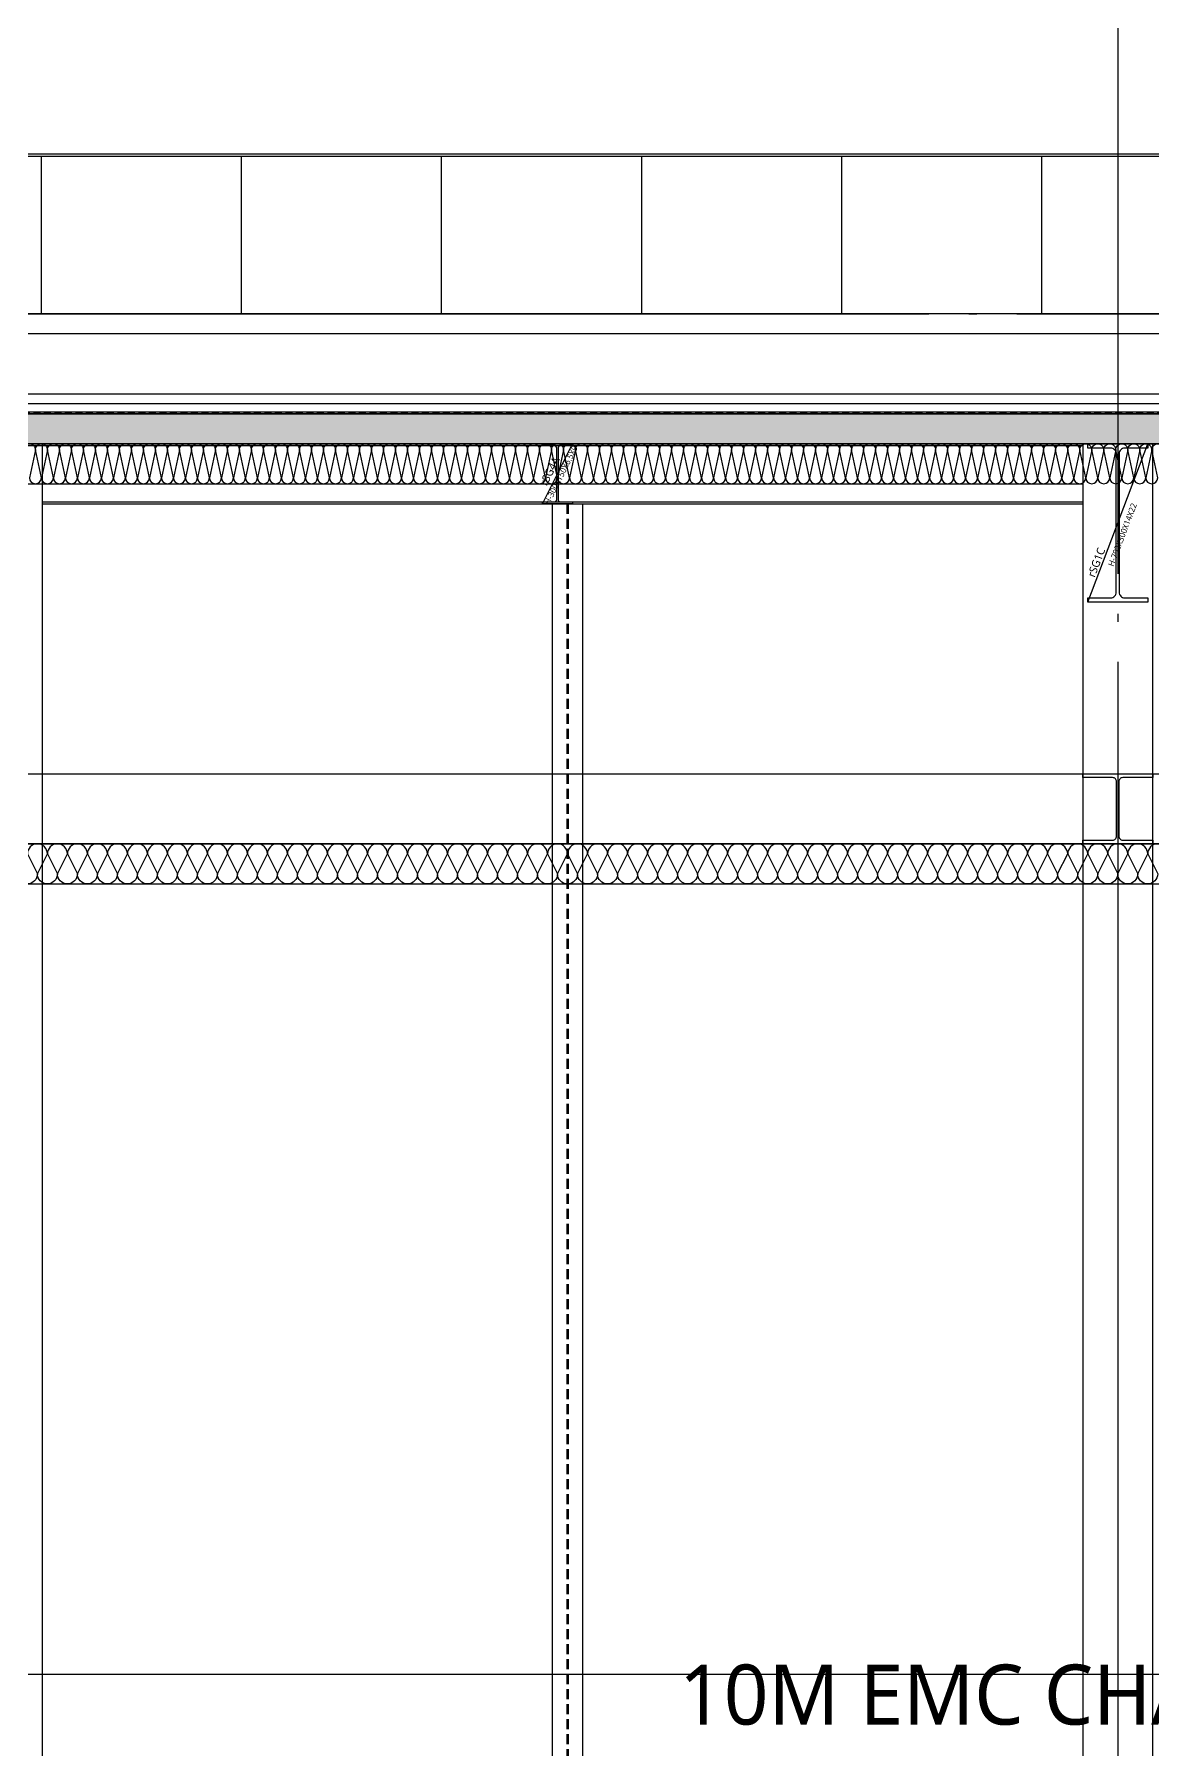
# Model space of a CAD drawing. Header units: millimetres. Extents: x 0 to 672800, y 0 to 118800.
# Drawn here: x 96835 to 102425, y 77117 to 85692 of the extents above; entities that cross this region are included whole.
import ezdxf
from ezdxf.enums import TextEntityAlignment as Align

# ---------------------------------------------------------------- set-up
doc = ezdxf.new("R2010")
doc.units = ezdxf.units.MM
doc.header["$LTSCALE"] = 200
doc.linetypes.add('CEN-GAUN', pattern=[32.2, 30, -1, 0.2, -1])
doc.linetypes.add('HIDDEN', pattern=[0.375, 0.25, -0.125])
doc.layers.get('DEFPOINTS').update_dxf_attribs({"color": 137})
for name, color, linetype in [('0-S-col', 4, 'Continuous'), ('01단열재', 252, 'Continuous'), ('09GIRDER', 2, 'Continuous'), ('0EMC Chamber', 251, 'Continuous'), ('3', 3, 'Continuous'), ('6방수', 6, 'HIDDEN'), ('8ELE', 8, 'Continuous'), ('A-CON', 2, 'Continuous'), ('CEN', 1, 'CEN-GAUN'), ('ELE-252', 252, 'Continuous'), ('ELE-STL', 252, 'Continuous'), ('HAT-253', 253, 'Continuous'), ('HAT-254', 254, 'Continuous'), ('HAT-INS', 252, 'Continuous'), ('X-ER', 15, 'ER-X')]:
    doc.layers.add(name, color=color, linetype=linetype)
doc.layers.add('TXT-1', color=137, linetype='Continuous', plot=False)
doc.styles.get("Standard").update_dxf_attribs({"font": 'arial.ttf'})
doc.styles.add('스타일1', font='malgun.ttf')
doc.linetypes.add('ER-X', pattern='A,10,-0.8,["X",Standard,S=0.6,R=0,X=-0.15,Y=-0.3],-0.8', length=11.6)

# ---------------------------------------------------------------- blocks, each defined once
blk = doc.blocks.new('*U286')
at = {"layer": 'HAT-INS'}
for points in [[(-4555.1, 0, -0.414214), (-4570.1, 15), (-4555.1, 85, 1), (-4585.1, 85), (-4570.1, 15, -0.414214), (-4585.1, 0, 0.414214)], [(-4525.1, 0, -0.414214), (-4540.1, 15), (-4525.1, 85, 1), (-4555.1, 85), (-4540.1, 15, -0.414214), (-4555.1, 0, 0.414214)], [(-4495.1, 0, -0.414214), (-4510.1, 15), (-4495.1, 85, 1), (-4525.1, 85), (-4510.1, 15, -0.414214), (-4525.1, 0, 0.414214)], [(-4465.1, 0, -0.414214), (-4480.1, 15), (-4465.1, 85, 1), (-4495.1, 85), (-4480.1, 15, -0.414214), (-4495.1, 0, 0.414214)], [(-4435.1, 0, -0.414214), (-4450.1, 15), (-4435.1, 85, 1), (-4465.1, 85), (-4450.1, 15, -0.414214), (-4465.1, 0, 0.414214)], [(-4405.1, 0, -0.414214), (-4420.1, 15), (-4405.1, 85, 1), (-4435.1, 85), (-4420.1, 15, -0.414214), (-4435.1, 0, 0.414214)], [(-4375.1, 0, -0.414214), (-4390.1, 15), (-4375.1, 85, 1), (-4405.1, 85), (-4390.1, 15, -0.414214), (-4405.1, 0, 0.414214)], [(-4345.1, 0, -0.414214), (-4360.1, 15), (-4345.1, 85, 1), (-4375.1, 85), (-4360.1, 15, -0.414214), (-4375.1, 0, 0.414214)], [(-4315.1, 0, -0.414214), (-4330.1, 15), (-4315.1, 85, 1), (-4345.1, 85), (-4330.1, 15, -0.414214), (-4345.1, 0, 0.414214)], [(-4285.1, 0, -0.414214), (-4300.1, 15), (-4285.1, 85, 1), (-4315.1, 85), (-4300.1, 15, -0.414214), (-4315.1, 0, 0.414214)], [(-4255.1, 0, -0.414214), (-4270.1, 15), (-4255.1, 85, 1), (-4285.1, 85), (-4270.1, 15, -0.414214), (-4285.1, 0, 0.414214)], [(-4225.1, 0, -0.414214), (-4240.1, 15), (-4225.1, 85, 1), (-4255.1, 85), (-4240.1, 15, -0.414214), (-4255.1, 0, 0.414214)], [(-4195.1, 0, -0.414214), (-4210.1, 15), (-4195.1, 85, 1), (-4225.1, 85), (-4210.1, 15, -0.414214), (-4225.1, 0, 0.414214)], [(-4165.1, 0, -0.414214), (-4180.1, 15), (-4165.1, 85, 1), (-4195.1, 85), (-4180.1, 15, -0.414214), (-4195.1, 0, 0.414214)], [(-4135.1, 0, -0.414214), (-4150.1, 15), (-4135.1, 85, 1), (-4165.1, 85), (-4150.1, 15, -0.414214), (-4165.1, 0, 0.414214)], [(-4105.1, 0, -0.414214), (-4120.1, 15), (-4105.1, 85, 1), (-4135.1, 85), (-4120.1, 15, -0.414214), (-4135.1, 0, 0.414214)], [(-4075.1, 0, -0.414214), (-4090.1, 15), (-4075.1, 85, 1), (-4105.1, 85), (-4090.1, 15, -0.414214), (-4105.1, 0, 0.414214)], [(-4045.1, 0, -0.414214), (-4060.1, 15), (-4045.1, 85, 1), (-4075.1, 85), (-4060.1, 15, -0.414214), (-4075.1, 0, 0.414214)], [(-4015.1, 0, -0.414214), (-4030.1, 15), (-4015.1, 85, 1), (-4045.1, 85), (-4030.1, 15, -0.414214), (-4045.1, 0, 0.414214)], [(-3985.1, 0, -0.414214), (-4000.1, 15), (-3985.1, 85, 1), (-4015.1, 85), (-4000.1, 15, -0.414214), (-4015.1, 0, 0.414214)], [(-3955.1, 0, -0.414214), (-3970.1, 15), (-3955.1, 85, 1), (-3985.1, 85), (-3970.1, 15, -0.414214), (-3985.1, 0, 0.414214)], [(-3925.1, 0, -0.414214), (-3940.1, 15), (-3925.1, 85, 1), (-3955.1, 85), (-3940.1, 15, -0.414214), (-3955.1, 0, 0.414214)], [(-3895.1, 0, -0.414214), (-3910.1, 15), (-3895.1, 85, 1), (-3925.1, 85), (-3910.1, 15, -0.414214), (-3925.1, 0, 0.414214)], [(-3865.1, 0, -0.414214), (-3880.1, 15), (-3865.1, 85, 1), (-3895.1, 85), (-3880.1, 15, -0.414214), (-3895.1, 0, 0.414214)], [(-3835.1, 0, -0.414214), (-3850.1, 15), (-3835.1, 85, 1), (-3865.1, 85), (-3850.1, 15, -0.414214), (-3865.1, 0, 0.414214)], [(-3805.1, 0, -0.414214), (-3820.1, 15), (-3805.1, 85, 1), (-3835.1, 85), (-3820.1, 15, -0.414214), (-3835.1, 0, 0.414214)], [(-3775.1, 0, -0.414214), (-3790.1, 15), (-3775.1, 85, 1), (-3805.1, 85), (-3790.1, 15, -0.414214), (-3805.1, 0, 0.414214)], [(-3745.1, 0, -0.414214), (-3760.1, 15), (-3745.1, 85, 1), (-3775.1, 85), (-3760.1, 15, -0.414214), (-3775.1, 0, 0.414214)], [(-3715.1, 0, -0.414214), (-3730.1, 15), (-3715.1, 85, 1), (-3745.1, 85), (-3730.1, 15, -0.414214), (-3745.1, 0, 0.414214)], [(-3685.1, 0, -0.414214), (-3700.1, 15), (-3685.1, 85, 1), (-3715.1, 85), (-3700.1, 15, -0.414214), (-3715.1, 0, 0.414214)], [(-3655.1, 0, -0.414214), (-3670.1, 15), (-3655.1, 85, 1), (-3685.1, 85), (-3670.1, 15, -0.414214), (-3685.1, 0, 0.414214)], [(-3625.1, 0, -0.414214), (-3640.1, 15), (-3625.1, 85, 1), (-3655.1, 85), (-3640.1, 15, -0.414214), (-3655.1, 0, 0.414214)], [(-3595.1, 0, -0.414214), (-3610.1, 15), (-3595.1, 85, 1), (-3625.1, 85), (-3610.1, 15, -0.414214), (-3625.1, 0, 0.414214)], [(-3565.1, 0, -0.414214), (-3580.1, 15), (-3565.1, 85, 1), (-3595.1, 85), (-3580.1, 15, -0.414214), (-3595.1, 0, 0.414214)], [(-3535.1, 0, -0.414214), (-3550.1, 15), (-3535.1, 85, 1), (-3565.1, 85), (-3550.1, 15, -0.414214), (-3565.1, 0, 0.414214)], [(-3505.1, 0, -0.414214), (-3520.1, 15), (-3505.1, 85, 1), (-3535.1, 85), (-3520.1, 15, -0.414214), (-3535.1, 0, 0.414214)], [(-3475.1, 0, -0.414214), (-3490.1, 15), (-3475.1, 85, 1), (-3505.1, 85), (-3490.1, 15, -0.414214), (-3505.1, 0, 0.414214)], [(-3445.1, 0, -0.414214), (-3460.1, 15), (-3445.1, 85, 1), (-3475.1, 85), (-3460.1, 15, -0.414214), (-3475.1, 0, 0.414214)], [(-3415.1, 0, -0.414214), (-3430.1, 15), (-3415.1, 85, 1), (-3445.1, 85), (-3430.1, 15, -0.414214), (-3445.1, 0, 0.414214)], [(-3385.1, 0, -0.414214), (-3400.1, 15), (-3385.1, 85, 1), (-3415.1, 85), (-3400.1, 15, -0.414214), (-3415.1, 0, 0.414214)], [(-3355.1, 0, -0.414214), (-3370.1, 15), (-3355.1, 85, 1), (-3385.1, 85), (-3370.1, 15, -0.414214), (-3385.1, 0, 0.414214)], [(-3325.1, 0, -0.414214), (-3340.1, 15), (-3325.1, 85, 1), (-3355.1, 85), (-3340.1, 15, -0.414214), (-3355.1, 0, 0.414214)], [(-3295.1, 0, -0.414214), (-3310.1, 15), (-3295.1, 85, 1), (-3325.1, 85), (-3310.1, 15, -0.414214), (-3325.1, 0, 0.414214)], [(-3265.1, 0, -0.414214), (-3280.1, 15), (-3265.1, 85, 1), (-3295.1, 85), (-3280.1, 15, -0.414214), (-3295.1, 0, 0.414214)], [(-3235.1, 0, -0.414214), (-3250.1, 15), (-3235.1, 85, 1), (-3265.1, 85), (-3250.1, 15, -0.414214), (-3265.1, 0, 0.414214)], [(-3205.1, 0, -0.414214), (-3220.1, 15), (-3205.1, 85, 1), (-3235.1, 85), (-3220.1, 15, -0.414214), (-3235.1, 0, 0.414214)], [(-3175.1, 0, -0.414214), (-3190.1, 15), (-3175.1, 85, 1), (-3205.1, 85), (-3190.1, 15, -0.414214), (-3205.1, 0, 0.414214)], [(-3145.1, 0, -0.414214), (-3160.1, 15), (-3145.1, 85, 1), (-3175.1, 85), (-3160.1, 15, -0.414214), (-3175.1, 0, 0.414214)], [(-3115.1, 0, -0.414214), (-3130.1, 15), (-3115.1, 85, 1), (-3145.1, 85), (-3130.1, 15, -0.414214), (-3145.1, 0, 0.414214)], [(-3085.1, 0, -0.414214), (-3100.1, 15), (-3085.1, 85, 1), (-3115.1, 85), (-3100.1, 15, -0.414214), (-3115.1, 0, 0.414214)], [(-3055.1, 0, -0.414214), (-3070.1, 15), (-3055.1, 85, 1), (-3085.1, 85), (-3070.1, 15, -0.414214), (-3085.1, 0, 0.414214)], [(-3025.1, 0, -0.414214), (-3040.1, 15), (-3025.1, 85, 1), (-3055.1, 85), (-3040.1, 15, -0.414214), (-3055.1, 0, 0.414214)], [(-2995.1, 0, -0.414214), (-3010.1, 15), (-2995.1, 85, 1), (-3025.1, 85), (-3010.1, 15, -0.414214), (-3025.1, 0, 0.414214)], [(-2965.1, 0, -0.414214), (-2980.1, 15), (-2965.1, 85, 1), (-2995.1, 85), (-2980.1, 15, -0.414214), (-2995.1, 0, 0.414214)], [(-2935.1, 0, -0.414214), (-2950.1, 15), (-2935.1, 85, 1), (-2965.1, 85), (-2950.1, 15, -0.414214), (-2965.1, 0, 0.414214)], [(-2905.1, 0, -0.414214), (-2920.1, 15), (-2905.1, 85, 1), (-2935.1, 85), (-2920.1, 15, -0.414214), (-2935.1, 0, 0.414214)], [(-2875.1, 0, -0.414214), (-2890.1, 15), (-2875.1, 85, 1), (-2905.1, 85), (-2890.1, 15, -0.414214), (-2905.1, 0, 0.414214)], [(-2845.1, 0, -0.414214), (-2860.1, 15), (-2845.1, 85, 1), (-2875.1, 85), (-2860.1, 15, -0.414214), (-2875.1, 0, 0.414214)], [(-2815.1, 0, -0.414214), (-2830.1, 15), (-2815.1, 85, 1), (-2845.1, 85), (-2830.1, 15, -0.414214), (-2845.1, 0, 0.414214)], [(-2785.1, 0, -0.414214), (-2800.1, 15), (-2785.1, 85, 1), (-2815.1, 85), (-2800.1, 15, -0.414214), (-2815.1, 0, 0.414214)], [(-2755.1, 0, -0.414214), (-2770.1, 15), (-2755.1, 85, 1), (-2785.1, 85), (-2770.1, 15, -0.414214), (-2785.1, 0, 0.414214)], [(-2725.1, 0, -0.414214), (-2740.1, 15), (-2725.1, 85, 1), (-2755.1, 85), (-2740.1, 15, -0.414214), (-2755.1, 0, 0.414214)], [(-2695.1, 0, -0.414214), (-2710.1, 15), (-2695.1, 85, 1), (-2725.1, 85), (-2710.1, 15, -0.414214), (-2725.1, 0, 0.414214)], [(-2665.1, 0, -0.414214), (-2680.1, 15), (-2665.1, 85, 1), (-2695.1, 85), (-2680.1, 15, -0.414214), (-2695.1, 0, 0.414214)], [(-2635.1, 0, -0.414214), (-2650.1, 15), (-2635.1, 85, 1), (-2665.1, 85), (-2650.1, 15, -0.414214), (-2665.1, 0, 0.414214)], [(-2605.1, 0, -0.414214), (-2620.1, 15), (-2605.1, 85, 1), (-2635.1, 85), (-2620.1, 15, -0.414214), (-2635.1, 0, 0.414214)], [(-2575.1, 0, -0.414214), (-2590.1, 15), (-2575.1, 85, 1), (-2605.1, 85), (-2590.1, 15, -0.414214), (-2605.1, 0, 0.414214)], [(-2545.1, 0, -0.414214), (-2560.1, 15), (-2545.1, 85, 1), (-2575.1, 85), (-2560.1, 15, -0.414214), (-2575.1, 0, 0.414214)], [(-2515.1, 0, -0.414214), (-2530.1, 15), (-2515.1, 85, 1), (-2545.1, 85), (-2530.1, 15, -0.414214), (-2545.1, 0, 0.414214)], [(-2485.1, 0, -0.414214), (-2500.1, 15), (-2485.1, 85, 1), (-2515.1, 85), (-2500.1, 15, -0.414214), (-2515.1, 0, 0.414214)], [(-2455.1, 0, -0.414214), (-2470.1, 15), (-2455.1, 85, 1), (-2485.1, 85), (-2470.1, 15, -0.414214), (-2485.1, 0, 0.414214)], [(-2425.1, 0, -0.414214), (-2440.1, 15), (-2425.1, 85, 1), (-2455.1, 85), (-2440.1, 15, -0.414214), (-2455.1, 0, 0.414214)], [(-2395.1, 0, -0.414214), (-2410.1, 15), (-2395.1, 85, 1), (-2425.1, 85), (-2410.1, 15, -0.414214), (-2425.1, 0, 0.414214)], [(-2365.1, 0, -0.414214), (-2380.1, 15), (-2365.1, 85, 1), (-2395.1, 85), (-2380.1, 15, -0.414214), (-2395.1, 0, 0.414214)], [(-2335.1, 0, -0.414214), (-2350.1, 15), (-2335.1, 85, 1), (-2365.1, 85), (-2350.1, 15, -0.414214), (-2365.1, 0, 0.414214)], [(-2305.1, 0, -0.414214), (-2320.1, 15), (-2305.1, 85, 1), (-2335.1, 85), (-2320.1, 15, -0.414214), (-2335.1, 0, 0.414214)], [(-2275.1, 0, -0.414214), (-2290.1, 15), (-2275.1, 85, 1), (-2305.1, 85), (-2290.1, 15, -0.414214), (-2305.1, 0, 0.414214)], [(-2245.1, 0, -0.414214), (-2260.1, 15), (-2245.1, 85, 1), (-2275.1, 85), (-2260.1, 15, -0.414214), (-2275.1, 0, 0.414214)], [(-2215.1, 0, -0.414214), (-2230.1, 15), (-2215.1, 85, 1), (-2245.1, 85), (-2230.1, 15, -0.414214), (-2245.1, 0, 0.414214)], [(-2185.1, 0, -0.414214), (-2200.1, 15), (-2185.1, 85, 1), (-2215.1, 85), (-2200.1, 15, -0.414214), (-2215.1, 0, 0.414214)], [(-2155.1, 0, -0.414214), (-2170.1, 15), (-2155.1, 85, 1), (-2185.1, 85), (-2170.1, 15, -0.414214), (-2185.1, 0, 0.414214)], [(-2125.1, 0, -0.414214), (-2140.1, 15), (-2125.1, 85, 1), (-2155.1, 85), (-2140.1, 15, -0.414214), (-2155.1, 0, 0.414214)], [(-2095.1, 0, -0.414214), (-2110.1, 15), (-2095.1, 85, 1), (-2125.1, 85), (-2110.1, 15, -0.414214), (-2125.1, 0, 0.414214)], [(-2065.1, 0, -0.414214), (-2080.1, 15), (-2065.1, 85, 1), (-2095.1, 85), (-2080.1, 15, -0.414214), (-2095.1, 0, 0.414214)], [(-2035.1, 0, -0.414214), (-2050.1, 15), (-2035.1, 85, 1), (-2065.1, 85), (-2050.1, 15, -0.414214), (-2065.1, 0, 0.414214)], [(-2005.1, 0, -0.414214), (-2020.1, 15), (-2005.1, 85, 1), (-2035.1, 85), (-2020.1, 15, -0.414214), (-2035.1, 0, 0.414214)], [(-1975.1, 0, -0.414214), (-1990.1, 15), (-1975.1, 85, 1), (-2005.1, 85), (-1990.1, 15, -0.414214), (-2005.1, 0, 0.414214)], [(-1945.1, 0, -0.414214), (-1960.1, 15), (-1945.1, 85, 1), (-1975.1, 85), (-1960.1, 15, -0.414214), (-1975.1, 0, 0.414214)], [(-1915.1, 0, -0.414214), (-1930.1, 15), (-1915.1, 85, 1), (-1945.1, 85), (-1930.1, 15, -0.414214), (-1945.1, 0, 0.414214)], [(-1885.1, 0, -0.414214), (-1900.1, 15), (-1885.1, 85, 1), (-1915.1, 85), (-1900.1, 15, -0.414214), (-1915.1, 0, 0.414214)], [(-1855.1, 0, -0.414214), (-1870.1, 15), (-1855.1, 85, 1), (-1885.1, 85), (-1870.1, 15, -0.414214), (-1885.1, 0, 0.414214)], [(-1825.1, 0, -0.414214), (-1840.1, 15), (-1825.1, 85, 1), (-1855.1, 85), (-1840.1, 15, -0.414214), (-1855.1, 0, 0.414214)], [(-1795.1, 0, -0.414214), (-1810.1, 15), (-1795.1, 85, 1), (-1825.1, 85), (-1810.1, 15, -0.414214), (-1825.1, 0, 0.414214)], [(-1765.1, 0, -0.414214), (-1780.1, 15), (-1765.1, 85, 1), (-1795.1, 85), (-1780.1, 15, -0.414214), (-1795.1, 0, 0.414214)]]:
    blk.add_lwpolyline(points, format="xyb", dxfattribs=at)
blk = doc.blocks.new('*U224')
at = {"layer": 'HAT-INS'}
for points in [[(46, 0, 0.414214), (46.25, 0.25), (46, 0.75, -1), (46.5, 0.75), (46.25, 0.25, 0.414214), (46.5, 0)], [(46.5, 0, 0.414214), (46.75, 0.25), (46.5, 0.75, -1), (47, 0.75), (46.75, 0.25, 0.414214), (47, 0)], [(47, 0, 0.414214), (47.25, 0.25), (47, 0.75, -1), (47.5, 0.75), (47.25, 0.25, 0.414214), (47.5, 0)], [(47.5, 0, 0.414214), (47.75, 0.25), (47.5, 0.75, -1), (48, 0.75), (47.75, 0.25, 0.414214), (48, 0)], [(48, 0, 0.414214), (48.25, 0.25), (48, 0.75, -1), (48.5, 0.75), (48.25, 0.25, 0.414214), (48.5, 0)], [(48.5, 0, 0.414214), (48.75, 0.25), (48.5, 0.75, -1), (49, 0.75), (48.75, 0.25, 0.414214), (49, 0)], [(49, 0, 0.414214), (49.25, 0.25), (49, 0.75, -1), (49.5, 0.75), (49.25, 0.25, 0.414214), (49.5, 0)], [(49.5, 0, 0.414214), (49.75, 0.25), (49.5, 0.75, -1), (50, 0.75), (49.75, 0.25, 0.414214), (50, 0)], [(50, 0, 0.414214), (50.25, 0.25), (50, 0.75, -1), (50.5, 0.75), (50.25, 0.25, 0.414214), (50.5, 0)], [(50.5, 0, 0.414214), (50.75, 0.25), (50.5, 0.75, -1), (51, 0.75), (50.75, 0.25, 0.414214), (51, 0)], [(51, 0, 0.414214), (51.25, 0.25), (51, 0.75, -1), (51.5, 0.75), (51.25, 0.25, 0.414214), (51.5, 0)], [(51.5, 0, 0.414214), (51.75, 0.25), (51.5, 0.75, -1), (52, 0.75), (51.75, 0.25, 0.414214), (52, 0)], [(52, 0, 0.414214), (52.25, 0.25), (52, 0.75, -1), (52.5, 0.75), (52.25, 0.25, 0.414214), (52.5, 0)], [(52.5, 0, 0.414214), (52.75, 0.25), (52.5, 0.75, -1), (53, 0.75), (52.75, 0.25, 0.414214), (53, 0)], [(53, 0, 0.414214), (53.25, 0.25), (53, 0.75, -1), (53.5, 0.75), (53.25, 0.25, 0.414214), (53.5, 0)], [(53.5, 0, 0.414214), (53.75, 0.25), (53.5, 0.75, -1), (54, 0.75), (53.75, 0.25, 0.414214), (54, 0)], [(54, 0, 0.414214), (54.25, 0.25), (54, 0.75, -1), (54.5, 0.75), (54.25, 0.25, 0.414214), (54.5, 0)], [(54.5, 0, 0.414214), (54.75, 0.25), (54.5, 0.75, -1), (55, 0.75), (54.75, 0.25, 0.414214), (55, 0)], [(55, 0, 0.414214), (55.25, 0.25), (55, 0.75, -1), (55.5, 0.75), (55.25, 0.25, 0.414214), (55.5, 0)], [(55.5, 0, 0.414214), (55.75, 0.25), (55.5, 0.75, -1), (56, 0.75), (55.75, 0.25, 0.414214), (56, 0)], [(56, 0, 0.414214), (56.25, 0.25), (56, 0.75, -1), (56.5, 0.75), (56.25, 0.25, 0.414214), (56.5, 0)], [(56.5, 0, 0.414214), (56.75, 0.25), (56.5, 0.75, -1), (57, 0.75), (56.75, 0.25, 0.414214), (57, 0)], [(57, 0, 0.414214), (57.25, 0.25), (57, 0.75, -1), (57.5, 0.75), (57.25, 0.25, 0.414214), (57.5, 0)], [(57.5, 0, 0.414214), (57.75, 0.25), (57.5, 0.75, -1), (58, 0.75), (57.75, 0.25, 0.414214), (58, 0)], [(58, 0, 0.414214), (58.25, 0.25), (58, 0.75, -1), (58.5, 0.75), (58.25, 0.25, 0.414214), (58.5, 0)], [(58.5, 0, 0.414214), (58.75, 0.25), (58.5, 0.75, -1), (59, 0.75), (58.75, 0.25, 0.414214), (59, 0)], [(59, 0, 0.414214), (59.25, 0.25), (59, 0.75, -1), (59.5, 0.75), (59.25, 0.25, 0.414214), (59.5, 0)], [(59.5, 0, 0.414214), (59.75, 0.25), (59.5, 0.75, -1), (60, 0.75), (59.75, 0.25, 0.414214), (60, 0)], [(60, 0, 0.414214), (60.25, 0.25), (60, 0.75, -1), (60.5, 0.75), (60.25, 0.25, 0.414214), (60.5, 0)], [(60.5, 0, 0.414214), (60.75, 0.25), (60.5, 0.75, -1), (61, 0.75), (60.75, 0.25, 0.414214), (61, 0)], [(61, 0, 0.414214), (61.25, 0.25), (61, 0.75, -1), (61.5, 0.75), (61.25, 0.25, 0.414214), (61.5, 0)], [(61.5, 0, 0.414214), (61.75, 0.25), (61.5, 0.75, -1), (62, 0.75), (61.75, 0.25, 0.414214), (62, 0)], [(62, 0, 0.414214), (62.25, 0.25), (62, 0.75, -1), (62.5, 0.75), (62.25, 0.25, 0.414214), (62.5, 0)], [(62.5, 0, 0.414214), (62.75, 0.25), (62.5, 0.75, -1), (63, 0.75), (62.75, 0.25, 0.414214), (63, 0)], [(63, 0, 0.414214), (63.25, 0.25), (63, 0.75, -1), (63.5, 0.75), (63.25, 0.25, 0.414214), (63.5, 0)], [(63.5, 0, 0.414214), (63.75, 0.25), (63.5, 0.75, -1), (64, 0.75), (63.75, 0.25, 0.414214), (64, 0)], [(64, 0, 0.414214), (64.25, 0.25), (64, 0.75, -1), (64.5, 0.75), (64.25, 0.25, 0.414214), (64.5, 0)], [(64.5, 0, 0.414214), (64.75, 0.25), (64.5, 0.75, -1), (65, 0.75), (64.75, 0.25, 0.414214), (65, 0)], [(65, 0, 0.414214), (65.25, 0.25), (65, 0.75, -1), (65.5, 0.75), (65.25, 0.25, 0.414214), (65.5, 0)], [(65.5, 0, 0.414214), (65.75, 0.25), (65.5, 0.75, -1), (66, 0.75), (65.75, 0.25, 0.414214), (66, 0)], [(66, 0, 0.414214), (66.25, 0.25), (66, 0.75, -1), (66.5, 0.75), (66.25, 0.25, 0.414214), (66.5, 0)], [(66.5, 0, 0.414214), (66.75, 0.25), (66.5, 0.75, -1), (67, 0.75), (66.75, 0.25, 0.414214), (67, 0)], [(67, 0, 0.414214), (67.25, 0.25), (67, 0.75, -1), (67.5, 0.75), (67.25, 0.25, 0.414214), (67.5, 0)], [(67.5, 0, 0.414214), (67.75, 0.25), (67.5, 0.75, -1), (68, 0.75), (67.75, 0.25, 0.414214), (68, 0)], [(68, 0, 0.414214), (68.25, 0.25), (68, 0.75, -1), (68.5, 0.75), (68.25, 0.25, 0.414214), (68.5, 0)], [(68.5, 0, 0.414214), (68.75, 0.25), (68.5, 0.75, -1), (69, 0.75), (68.75, 0.25, 0.414214), (69, 0)], [(69, 0, 0.414214), (69.25, 0.25), (69, 0.75, -1), (69.5, 0.75), (69.25, 0.25, 0.414214), (69.5, 0)], [(69.5, 0, 0.414214), (69.75, 0.25), (69.5, 0.75, -1), (70, 0.75), (69.75, 0.25, 0.414214), (70, 0)], [(70, 0, 0.414214), (70.25, 0.25), (70, 0.75, -1), (70.5, 0.75), (70.25, 0.25, 0.414214), (70.5, 0)], [(70.5, 0, 0.414214), (70.75, 0.25), (70.5, 0.75, -1), (71, 0.75), (70.75, 0.25, 0.414214), (71, 0)], [(71, 0, 0.414214), (71.25, 0.25), (71, 0.75, -1), (71.5, 0.75), (71.25, 0.25, 0.414214), (71.5, 0)], [(71.5, 0, 0.414214), (71.75, 0.25), (71.5, 0.75, -1), (72, 0.75), (71.75, 0.25, 0.414214), (72, 0)], [(72, 0, 0.414214), (72.25, 0.25), (72, 0.75, -1), (72.5, 0.75), (72.25, 0.25, 0.414214), (72.5, 0)], [(72.5, 0, 0.414214), (72.75, 0.25), (72.5, 0.75, -1), (73, 0.75), (72.75, 0.25, 0.414214), (73, 0)], [(73, 0, 0.414214), (73.25, 0.25), (73, 0.75, -1), (73.5, 0.75), (73.25, 0.25, 0.414214), (73.5, 0)], [(73.5, 0, 0.414214), (73.75, 0.25), (73.5, 0.75, -1), (74, 0.75), (73.75, 0.25, 0.414214), (74, 0)], [(74, 0, 0.414214), (74.25, 0.25), (74, 0.75, -1), (74.5, 0.75), (74.25, 0.25, 0.414214), (74.5, 0)]]:
    blk.add_lwpolyline(points, format="xyb", dxfattribs=at)
blk = doc.blocks.new('WC1-ELE3')
at = {"layer": '0-S-col', "color": 8}
blk.add_lwpolyline([(0, 11350), (150, 11350), (150, 0), (0, 0)], close=True, dxfattribs=at)
at = {"layer": 'HAT-253', "color": 251, "linetype": 'HIDDEN'}
for p, q in [((72, 11350), (72, 0)), ((78, 11350), (78, 0))]:
    blk.add_line(p, q, dxfattribs=at)
blk = doc.blocks.new('SG-rSG1C')
at = {"layer": '09GIRDER', "flags": 128}
blk.add_lwpolyline([(-150, -792), (-150, -770), (-35, -770, 0.414214), (-7, -742), (-7, -50, 0.414214), (-35, -22), (-150, -22), (-150, 0), (150, 0), (150, -22), (35, -22, 0.414214), (7, -50), (7, -742, 0.414214), (35, -770), (150, -770), (150, -792)], format="xyb", close=True, dxfattribs=at)
at = {"layer": 'DEFPOINTS'}
blk.add_line((-150, -792), (150, 0), dxfattribs=at)
at = {"layer": 'DEFPOINTS', "style": '스타일1'}
for s, height, p in [('H-792X300X14X22', 30, (23.7, -454.5)), ('rSG1C', 40, (-107, -593.3, 0))]:
    blk.add_text(s, height=height, rotation=69.25392, dxfattribs=at).set_placement(p, align=Align.MIDDLE_CENTER)

msp = doc.modelspace()

# ---------------------------------------------------------------- hatches: boundary and pattern name
at = {"layer": 'ELE-252'}
h = msp.add_hatch(dxfattribs=at)
h.set_pattern_fill('_USER', color=256, scale=1000, angle=90, pattern_type=0)
h.set_pattern_definition([(90, (91870, 85046.3), (-1000, 6e-14), [])])
h.paths.add_polyline_path([(91888, 85082.9), (111852, 85082.9), (111852, 84294.9), (91888, 84294.9)])
at = {"layer": 'HAT-254'}
h = msp.add_hatch(color=256, dxfattribs=at)
h.dxf.hatch_style = 1
h.paths.add_polyline_path([(112650, 84194.9), (112500, 84194.9), (112500, 83794.9), (91250, 83794.9), (91250, 84194.9), (91100, 84194.9), (91100, 83644.9), (112650, 83644.9)])

# ---------------------------------------------------------------- linework, layer by layer
at = {"layer": '0-S-col', "color": 8}
for points in [[(96649.5, 83644.9), (96625, 83644.9), (96625, 71994.9), (96875, 71994.9), (96875, 83644.9), (96850.5, 83644.9)], [(102149.5, 83644.9), (102075, 83644.9), (102075, 71994.9), (102425, 71994.9), (102425, 83644.9), (102350.5, 83644.9)]]:
    msp.add_lwpolyline(points, dxfattribs=at)
at = {"layer": '01단열재'}
msp.add_line((91425, 83444.9), (102075, 83444.9), dxfattribs=at)
at = {"layer": '0EMC Chamber'}
for p, q in [((91450, 81644.9), (111650, 81644.9)), ((91650, 81444.9), (111650, 81444.9))]:
    msp.add_line(p, q, dxfattribs=at)
msp.add_lwpolyline([(91450, 81994.9), (111650, 81994.9), (111650, 81644.9), (91450, 81644.9)], close=True, dxfattribs=at)
msp.add_lwpolyline([(102425, 81644.9), (102075, 81644.9), (102075, 81663.9), (102224.8, 81663.9, 0.414214), (102244, 81683.2), (102244, 81956.7, 0.414214), (102224.8, 81975.9), (102075, 81975.9), (102075, 81994.9), (102425, 81994.9), (102425, 81975.9), (102275.2, 81975.9, 0.414214), (102256, 81956.7), (102256, 81683.2, 0.414214), (102275.2, 81663.9), (102425, 81663.9)], format="xyb", close=True, dxfattribs=at)
at = {"layer": '3'}
msp.add_line((91310, 83894.9), (112440, 83894.9), dxfattribs=at)
at = {"layer": '6방수', "ltscale": 0.7}
msp.add_lwpolyline([(91255, 84194.9), (91255, 83809.9), (91265, 83799.9), (112485, 83799.9), (112495, 83809.9), (112495, 84194.9)], dxfattribs=at)
at = {"layer": '8ELE'}
for p, q in [((113015, 84294.9), (90785, 84294.9)), ((112295, 84194.9), (91455, 84194.9))]:
    msp.add_line(p, q, dxfattribs=at)
msp.add_lwpolyline([(91260, 84194.9), (91260, 83814.9), (91270, 83804.9), (112480, 83804.9), (112490, 83814.9), (112490, 84194.9)], dxfattribs=at)
at = {"layer": 'A-CON'}
for points in [[(112500, 83794.9), (112500, 84194.9), (112650, 84194.9), (112650, 83794.9), (112650, 83794.9), (112650, 83644.9), (91100, 83644.9)], [(91250, 84194.9), (91250, 83794.9), (112500, 83794.9)]]:
    msp.add_lwpolyline(points, dxfattribs=at)
msp.add_lwpolyline([(112650, 83794.9), (112650, 84194.9), (112500, 84194.9), (112500, 83794.9), (91250, 83794.9), (91250, 84194.9), (91100, 84194.9), (91100, 83794.9), (91100, 83644.9), (112650, 83644.9), (112650, 83794.9)], close=True, dxfattribs=at)
at = {"layer": 'CEN'}
for p, q in [((102250, 88994.9), (102250, 63994.9)), ((88866.6, 84294.9), (117250, 84294.9)), ((88866.6, 83794.9), (117250, 83794.9)), ((88961.6, 81994.9), (117250, 81994.9)), ((90323.8, 77494.9), (117250, 77494.9))]:
    msp.add_line(p, q, dxfattribs=at)
at = {"layer": 'DEFPOINTS'}
msp.add_line((99374.1, 83344.9), (99524.1, 83644.9), dxfattribs=at)
msp.add_lwpolyline([(99374.1, 83344.9), (99374.1, 83353.9), (99432.9, 83353.9, 0.414214), (99445.9, 83366.9), (99445.9, 83622.9, 0.414214), (99432.9, 83635.9), (99374.1, 83635.9), (99374.1, 83644.9), (99524.1, 83644.9), (99524.1, 83635.9), (99465.4, 83635.9, 0.414214), (99452.4, 83622.9), (99452.4, 83366.9, 0.414214), (99465.4, 83353.9), (99524.1, 83353.9), (99524.1, 83344.9)], format="xyb", close=True, dxfattribs=at)
at = {"layer": 'ELE-252'}
msp.add_line((91888, 85094.9), (111852, 85094.9), dxfattribs=at)
msp.add_lwpolyline([(91888, 85082.9), (111852, 85082.9), (111852, 84294.9), (91888, 84294.9)], close=True, dxfattribs=at)
at = {"layer": 'ELE-STL'}
for p, q in [((91425, 83644.9), (102075, 83644.9)), ((91450, 83635.9), (102075, 83635.9)), ((96875, 83353.9), (102075, 83353.9)), ((96875, 83344.9), (102075, 83344.9))]:
    msp.add_line(p, q, dxfattribs=at)
at = {"layer": 'X-ER', "color": 15, "ltscale": 0.2}
msp.add_lwpolyline([(112490, 83844.9), (91260, 83844.9)], dxfattribs=at)

# ---------------------------------------------------------------- block references
at = {"layer": '0EMC Chamber', "ltscale": 0.006, "xscale": 200, "yscale": 200, "zscale": 200, "rotation": 180}
msp.add_blockref('*U224', (111650, 81644.9), dxfattribs=at)
at = {"layer": 'HAT-253'}
for name, p in [('SG-rSG1C', (102250, 83644.9)), ('WC1-ELE3', (99425, 71994.9))]:
    msp.add_blockref(name, p, dxfattribs=at)
at = {"layer": 'HAT-INS', "xscale": 2, "yscale": 2, "zscale": 2, "rotation": 180}
msp.add_blockref('*U286', (93279.8, 83644.9), dxfattribs=at)

# ---------------------------------------------------------------- texts
at = {"layer": 'DEFPOINTS', "style": '스타일1'}
for s, height, p in [('H-300X150X6.5X9', 30, (99467.1, 83488.6)), ('rSG4A', 40, (99411.4, 83507.6, 0))]:
    msp.add_text(s, height=height, rotation=63.43495, dxfattribs=at).set_placement(p, align=Align.MIDDLE_CENTER)
at = {"layer": 'TXT-1', "style": '스타일1'}
msp.add_text('10M EMC CHAMBER', height=300, dxfattribs=at).set_placement((101896.7, 77392.6), align=Align.MIDDLE_CENTER)

doc.saveas('drawing.dxf')
